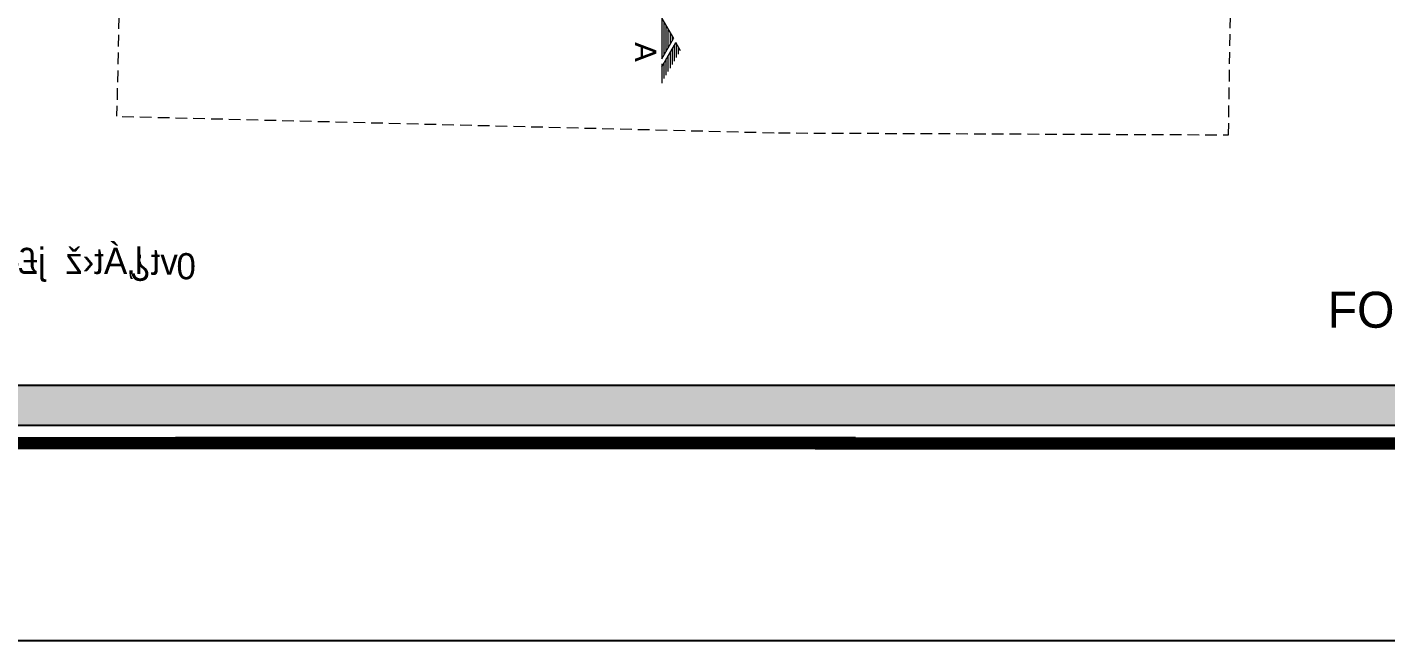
# Model space of a CAD drawing. Header units: inches. Extents: x 70 to 1974, y -315 to 363.
# Drawn here: x 1231.76 to 1253.94, y 176.23 to 186.25 of the extents above; entities that cross this region are included whole.
import ezdxf

# ---------------------------------------------------------------- set-up
doc = ezdxf.new("R2010")
doc.units = ezdxf.units.IN
doc.header["$MEASUREMENT"] = 0
doc.linetypes.add('DASHDOT', pattern=[1, 0.5, -0.25, 0, -0.25])
doc.linetypes.add('DASHED2', pattern=[9.525, 6.35, -3.175])
for name, color, linetype, lineweight in [('1', 19, 'Continuous', 5), ('3', 244, 'Continuous', 20), ('hidden line', 252, 'Continuous', 5), ('LAYER1', 8, 'Continuous', 9), ('pel', 173, 'Continuous', 25)]:
    doc.layers.add(name, color=color, linetype=linetype, lineweight=lineweight)
doc.layers.add('AX', color=7, linetype='Continuous', lineweight=18, true_color=0xb7ad8f)
doc.styles.add('87', font='comic.ttf')
doc.styles.add('FARSI', font='kamran.shx', dxfattribs={"height": 0.35})
doc.styles.add('STYLE7', font='verdana.ttf')

# ---------------------------------------------------------------- blocks, each defined once
blk = doc.blocks.new('k1')
at = {"true_color": 0x636466}
h = blk.add_hatch(color=251, dxfattribs=at)
h.dxf.hatch_style = 1
h.paths.add_polyline_path([(-455.964, -200.582), (-463.898, -200.582), (-478.607, -200.582), (-478.607, -200.896), (-455.964, -200.896)])
blk.add_line((-478.592, -200.906), (-455.337, -200.906))
for points in [[(-452.366, -202.667), (-482.066, -202.667), (-482.066, -160.662), (-452.366, -160.662)], [(-482.066, -160.662), (-452.366, -160.662), (-452.366, -202.667), (-482.066, -202.667)], [(-478.592, -200.906), (-455.963, -200.906), (-455.963, -200.582), (-478.592, -200.582)]]:
    blk.add_lwpolyline(points, close=True)
at = {"layer": '3', "const_width": 0.1}
for points in [[(-455.063, -201.058), (-478.589, -201.05)], [(-465.54, -201.05), (-471.094, -201.05)]]:
    blk.add_lwpolyline(points, dxfattribs=at)
blk = doc.blocks.new('23eqq')
at = {"layer": 'LAYER1', "linetype": 'Continuous'}
h = blk.add_hatch(dxfattribs=at)
h.set_pattern_fill('ANSI31', color=256, scale=0.264, angle=765, style=0)
h.set_pattern_definition([(270, (427.22551, 169.25061), (0.033, 0), [])])
h.paths.add_polyline_path([(431.529, -79.466), (431.529, -79.202), (431.758, -78.806), (431.834, -78.938)])
h.paths.add_polyline_path([(431.529, -79.07), (431.529, -78.41), (431.72, -78.74)])
for p, q in [((431.529, -78.41), (431.529, -79.07)), ((431.529, -78.41), (431.72, -78.74)), ((431.529, -78.41), (431.529, -79.07)), ((431.529, -79.07), (431.72, -78.74)), ((431.529, -79.202), (431.758, -78.806)), ((431.834, -78.938), (431.758, -78.806)), ((431.529, -79.202), (431.529, -79.466)), ((431.529, -79.202), (431.529, -79.466))]:
    blk.add_line(p, q, dxfattribs=at)
at = {"layer": '1', "linetype": 'Continuous', "ltscale": 0.7, "style": 'STYLE7', "text_generation_flag": 6}
blk.add_text('A', height=0.346, rotation=90, dxfattribs=at).set_placement((431.094, -78.797))
blk = doc.blocks.new('A-A')
at = {"layer": 'AX', "color": 251, "linetype": 'DASHDOT'}
blk.add_line((720.558, -254.639), (720.558, -251.419), dxfattribs=at)
at = {"color": 251, "extrusion": (0, 0, -1), "zscale": -1, "rotation": 180}
blk.add_blockref('23eqq', (-289.029, -330.839), dxfattribs=at)

msp = doc.modelspace()

# ---------------------------------------------------------------- linework, layer by layer
at = {"layer": 'hidden line', "color": 251, "linetype": 'DASHED2', "ltscale": 0.03, "true_color": 0x636466}
msp.add_lwpolyline([(1233.30716, 184.79525), (1244.02308, 184.52711), (1251.37466, 184.49491), (1251.59765, 198.64355), (1251.61526, 199.76046), (1250.86243, 238.62692), (1252.76015, 238.70254), (1252.4955, 249.15004), (1242.40033, 249.46262), (1241.14407, 219.47823), (1234.7774, 218.82596), (1234.97303, 215.53176), (1233.97743, 215.43804), (1233.60289, 202.10177), (1233.21719, 184.7975)], dxfattribs=at)

# ---------------------------------------------------------------- block references
at = {"xscale": 2, "yscale": 2, "zscale": 2}
msp.add_blockref('k1', (2176.36483, 581.56474), dxfattribs=at)
at = {"xscale": -1, "rotation": 180}
msp.add_blockref('A-A', (521.56107, -66.03178), dxfattribs=at)

# ---------------------------------------------------------------- texts
at = {"style": '87'}
msp.add_text('FOURTH&FIFTH FLOOR PLAN', height=0.5881075, dxfattribs=at).set_placement((1252.99323, 181.34488))
at = {"layer": 'pel', "style": 'FARSI', "text_generation_flag": 2}
for s, height, p in [("l‚Át‹ž  j£—¥  `‹ƒ  Hl©'Œ i— , f—caâi— fÁuš©œ l—gÝ lŒ f—a©", 0.4274434, (1233.64493, 182.22224)), ('vt¿ ', 0.427443, (1234.21644, 182.20999)), ('0', 0.42744, (1234.51147, 182.13594))]:
    msp.add_text(s, height=height, dxfattribs=at).set_placement(p)

doc.saveas('drawing.dxf')
